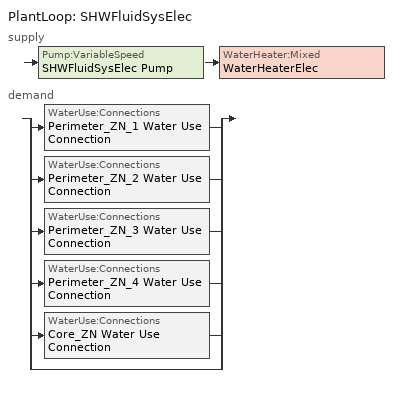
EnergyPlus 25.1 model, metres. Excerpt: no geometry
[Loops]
PlantLoop 'SHWFluidSysElec'
 supply: Pump:VariableSpeed 'SHWFluidSysElec Pump' > WaterHeater:Mixed 'WaterHeaterElec'
 demand: split
  | WaterUse:Connections 'Perimeter_ZN_1 Water Use Connection'
  | WaterUse:Connections 'Perimeter_ZN_2 Water Use Connection'
  | WaterUse:Connections 'Perimeter_ZN_3 Water Use Connection'
  | WaterUse:Connections 'Perimeter_ZN_4 Water Use Connection'
  | WaterUse:Connections 'Core_ZN Water Use Connection'
  | bypass
[SizingPeriod:DesignDay] Day of Month=21; Dry-Bulb Temperature Range Modifier Type=DefaultMultipliers; Humidity Condition Type=Wetbulb; Barometric Pressure {Pa}=101284; Wind Speed {m/s}=2.3; Rain Indicator=No; Snow Indicator=No; Daylight Saving Time Indicator=No; Begin Environment Reset Mode=FullResetAtBeginEnvironment
Name | Month | Day Type | Maximum Dry-Bulb Temperature {C} | Daily Dry-Bulb Temperature Range {deltaC} | Wetbulb or DewPoint at Maximum Dry-Bulb {C} | Wind Direction {deg} | Solar Model Indicator | ASHRAE Clear Sky Optical Depth for Beam Irradiance (taub) | ASHRAE Clear Sky Optical Depth for Diffuse Irradiance (taud) | Sky Clearness
SACRAMENTO EXECUTIVE  October .4% Condns DB=>MCWB | 10 | SummerDesignDay | 33.5 | 14.6 | 18.2 | 220 | ASHRAETau | 0.345 | 2.463
SACRAMENTO EXECUTIVE  September .4% Condns DB=>MCWB | 9 | SummerDesignDay | 37.9 | 16.8 | 19.8 | 220 | ASHRAETau | 0.351 | 2.437
SACRAMENTO EXECUTIVE Ann Htg 99.6% Condns DB | 12 | WinterDesignDay | -0.3 | 0 | -0.3 | 330 | ASHRAEClearSky |  |  | 0
[PlantLoop]
SHWFluidSysElec: Fluid Type=Water; Plant Equipment Operation Scheme=SHWFluidSysElec Operation Schemes; Maximum Loop Temperature {C}=100; Minimum Loop Temperature {C}=0; Maximum Loop Flow Rate {m3/s}=Autosize; Minimum Loop Flow Rate {m3/s}=0; Plant Loop Volume {m3}=Autocalculate; Load Distribution Scheme=Optimal; Plant Loop Demand Calculation Scheme=SingleSetpoint; Common Pipe Simulation=None
[Sizing:Plant]
SHWFluidSysElec: Loop Type=Heating; Design Loop Exit Temperature {C}=57.2222; Loop Design Temperature Difference {deltaC}=44.4444; Sizing Option=NonCoincident; Zone Timesteps in Averaging Window=1; Coincident Sizing Factor Mode=None
[Pump:VariableSpeed]
SHWFluidSysElec Pump: Design Maximum Flow Rate {m3/s}=Autosize; Design Pump Head {Pa}=0; Design Power Consumption {W}=Autosize; Motor Efficiency=0.9; Fraction of Motor Inefficiencies to Fluid Stream=0; Coefficient 1 of the Part Load Performance Curve=0; Coefficient 2 of the Part Load Performance Curve=1; Coefficient 3 of the Part Load Performance Curve=0; Coefficient 4 of the Part Load Performance Curve=0; Design Minimum Flow Rate {m3/s}=0; Pump Control Type=Intermittent; Skin Loss Radiative Fraction=0.5; Design Power Sizing Method=PowerPerFlowPerPressure; Design Electric Power per Unit Flow Rate {W/(m3/s)}=348701.1; Design Shaft Power per Unit Flow Rate per Unit Head {W/((m3/s)-Pa)}=1.28205; Design Minimum Flow Rate Fraction=0
[WaterHeater:Mixed]
WaterHeaterElec: Tank Volume {m3}=0.113562; Setpoint Temperature Schedule=WaterHeaterElec Setpoint Temp; Deadband Temperature Difference {deltaC}=2; Maximum Temperature Limit {C}=82.22; Heater Control Type=Cycle; Heater Maximum Capacity {W}=8741.4; Heater Ignition Minimum Flow Rate {m3/s}=0; Heater Ignition Delay {s}=0; Heater Fuel Type=Electricity; Heater Thermal Efficiency=0.99; Off Cycle Parasitic Fuel Consumption Rate {W}=0; Off Cycle Parasitic Fuel Type=NaturalGas; Off Cycle Parasitic Heat Fraction to Tank=0.8; On Cycle Parasitic Fuel Consumption Rate {W}=0; On Cycle Parasitic Fuel Type=NaturalGas; On Cycle Parasitic Heat Fraction to Tank=0; Ambient Temperature Indicator=Schedule; Ambient Temperature Schedule=WaterHeaterElec Ambient Temperature; Off Cycle Loss Coefficient to Ambient Temperature {W/K}=0.69984; Off Cycle Loss Fraction to Zone=1; On Cycle Loss Coefficient to Ambient Temperature {W/K}=0.69984; On Cycle Loss Fraction to Zone=1; Use Side Effectiveness=1; Source Side Effectiveness=1; Use Side Design Flow Rate {m3/s}=Autosize; Source Side Design Flow Rate {m3/s}=Autosize; Indirect Water Heating Recovery Time {hr}=1.5; Source Side Flow Control Mode=IndirectHeatPrimarySetpoint
[WaterHeater:Sizing]
WaterHeaterElec: Design Mode=PeakDraw; Time Storage Can Meet Peak Draw {hr}=0.538503; Time for Tank Recovery {hr}=0; Nominal Tank Volume for Autosizing Plant Connections {m3}=1
[WaterUse:Connections] Drain Water Heat Exchanger Type=None; Drain Water Heat Exchanger Destination=Plant
Name | Water Use Equipment Name 1
Perimeter_ZN_1 Water Use Connection | Perimeter_ZN_1 Water Use Equipment
Perimeter_ZN_2 Water Use Connection | Perimeter_ZN_2 Water Use Equipment
Perimeter_ZN_3 Water Use Connection | Perimeter_ZN_3 Water Use Equipment
Perimeter_ZN_4 Water Use Connection | Perimeter_ZN_4 Water Use Equipment
Core_ZN Water Use Connection | Core_ZN Water Use Equipment
[WaterUse:Equipment] Flow Rate Fraction Schedule=OfficeServiceHotWater
Name | Peak Flow Rate {m3/s} | Target Temperature Schedule
Perimeter_ZN_1 Water Use Equipment | 1.15565e-06 | Perimeter_ZN_1 Target SHW Temp
Perimeter_ZN_2 Water Use Equipment | 6.85549e-07 | Perimeter_ZN_2 Target SHW Temp
Perimeter_ZN_3 Water Use Equipment | 1.15565e-06 | Perimeter_ZN_3 Target SHW Temp
Perimeter_ZN_4 Water Use Equipment | 6.85549e-07 | Perimeter_ZN_4 Target SHW Temp
Core_ZN Water Use Equipment | 1.52448e-06 | Core_ZN Target SHW Temp
[PlantEquipmentOperationSchemes]
SHWFluidSysElec Operation Schemes: Control Scheme Object Type 1=PlantEquipmentOperation:HeatingLoad; Control Scheme Name 1=SHWFluidSysElec Heating Operation Scheme; Control Scheme Schedule Name 1=Always On Discrete
[PlantEquipmentOperation:HeatingLoad]
SHWFluidSysElec Heating Operation Scheme: Load Range Lower Limit 1 {W}=0; Load Range Upper Limit 1 {W}=1000000000; Range Equipment List Name 1=SHWFluidSysElec Heating Equipment List
[PlantEquipmentList]
SHWFluidSysElec Heating Equipment List: WaterHeater:Mixed, WaterHeaterElec
[SetpointManager:Scheduled]
{21c64c16-5226-4ebb-8fe9-bb72b9f5ad83}: Control Variable=Temperature; Schedule=SHWFluidSysElec Supply Temp Schedule; Setpoint Node or NodeList=SHWFluidSysElec Supply Mixer Outlet Node
[Schedule:Year]
OfficeServiceHotWater: OfficeServiceHotWaterWk, 1, 1, 12, 31
Core_ZN Target SHW Temp: Core_ZN Target SHW Temp Week Rule - Jan1-Dec31, 1, 1, 12, 31
Perimeter_ZN_1 Target SHW Temp: Perimeter_ZN_1 Target SHW Temp Week Rule - Jan1-Dec31, 1, 1, 12, 31
Perimeter_ZN_2 Target SHW Temp: Perimeter_ZN_2 Target SHW Temp Week Rule - Jan1-Dec31, 1, 1, 12, 31
Perimeter_ZN_3 Target SHW Temp: Perimeter_ZN_3 Target SHW Temp Week Rule - Jan1-Dec31, 1, 1, 12, 31
Perimeter_ZN_4 Target SHW Temp: Perimeter_ZN_4 Target SHW Temp Week Rule - Jan1-Dec31, 1, 1, 12, 31
SHWFluidSysElec Supply Temp Schedule: SHWFluidSysElec Supply Temp Schedule Week Rule - Jan1-Dec31, 1, 1, 12, 31
WaterHeaterElec Ambient Temperature: WaterHeaterElec Ambient Temperature Week Rule - Jan1-Dec31, 1, 1, 12, 31
WaterHeaterElec Setpoint Temp: WaterHeaterElec Setpoint Temp Week Rule - Jan1-Dec31, 1, 1, 12, 31
[Schedule:Week:Daily]
OfficeServiceHotWaterWk: OfficeServiceHotWaterSun, OfficeServiceHotWaterWD, OfficeServiceHotWaterWD, OfficeServiceHotWaterWD, OfficeServiceHotWaterWD, OfficeServiceHotWaterWD, OfficeServiceHotWaterSat, OfficeServiceHotWaterSun, OnDay, OffDay, OfficeServiceHotWaterSun, OfficeServiceHotWaterSun
Core_ZN Target SHW Temp Week Rule - Jan1-Dec31: Core_ZN Target SHW Temp Default Day, Core_ZN Target SHW Temp Default Day, Core_ZN Target SHW Temp Default Day, Core_ZN Target SHW Temp Default Day, Core_ZN Target SHW Temp Default Day, Core_ZN Target SHW Temp Default Day, Core_ZN Target SHW Temp Default Day, Core_ZN Target SHW Temp Default Day, Core_ZN Target SHW Temp Default Day, Core_ZN Target SHW Temp Default Day, Core_ZN Target SHW Temp Default Day, Core_ZN Target SHW Temp Default Day
Perimeter_ZN_1 Target SHW Temp Week Rule - Jan1-Dec31: Perimeter_ZN_1 Target SHW Temp Default Day, Perimeter_ZN_1 Target SHW Temp Default Day, Perimeter_ZN_1 Target SHW Temp Default Day, Perimeter_ZN_1 Target SHW Temp Default Day, Perimeter_ZN_1 Target SHW Temp Default Day, Perimeter_ZN_1 Target SHW Temp Default Day, Perimeter_ZN_1 Target SHW Temp Default Day, Perimeter_ZN_1 Target SHW Temp Default Day, Perimeter_ZN_1 Target SHW Temp Default Day, Perimeter_ZN_1 Target SHW Temp Default Day, Perimeter_ZN_1 Target SHW Temp Default Day, Perimeter_ZN_1 Target SHW Temp Default Day
Perimeter_ZN_2 Target SHW Temp Week Rule - Jan1-Dec31: Perimeter_ZN_2 Target SHW Temp Default Day, Perimeter_ZN_2 Target SHW Temp Default Day, Perimeter_ZN_2 Target SHW Temp Default Day, Perimeter_ZN_2 Target SHW Temp Default Day, Perimeter_ZN_2 Target SHW Temp Default Day, Perimeter_ZN_2 Target SHW Temp Default Day, Perimeter_ZN_2 Target SHW Temp Default Day, Perimeter_ZN_2 Target SHW Temp Default Day, Perimeter_ZN_2 Target SHW Temp Default Day, Perimeter_ZN_2 Target SHW Temp Default Day, Perimeter_ZN_2 Target SHW Temp Default Day, Perimeter_ZN_2 Target SHW Temp Default Day
Perimeter_ZN_3 Target SHW Temp Week Rule - Jan1-Dec31: Perimeter_ZN_3 Target SHW Temp Default Day, Perimeter_ZN_3 Target SHW Temp Default Day, Perimeter_ZN_3 Target SHW Temp Default Day, Perimeter_ZN_3 Target SHW Temp Default Day, Perimeter_ZN_3 Target SHW Temp Default Day, Perimeter_ZN_3 Target SHW Temp Default Day, Perimeter_ZN_3 Target SHW Temp Default Day, Perimeter_ZN_3 Target SHW Temp Default Day, Perimeter_ZN_3 Target SHW Temp Default Day, Perimeter_ZN_3 Target SHW Temp Default Day, Perimeter_ZN_3 Target SHW Temp Default Day, Perimeter_ZN_3 Target SHW Temp Default Day
Perimeter_ZN_4 Target SHW Temp Week Rule - Jan1-Dec31: Perimeter_ZN_4 Target SHW Temp Default Day, Perimeter_ZN_4 Target SHW Temp Default Day, Perimeter_ZN_4 Target SHW Temp Default Day, Perimeter_ZN_4 Target SHW Temp Default Day, Perimeter_ZN_4 Target SHW Temp Default Day, Perimeter_ZN_4 Target SHW Temp Default Day, Perimeter_ZN_4 Target SHW Temp Default Day, Perimeter_ZN_4 Target SHW Temp Default Day, Perimeter_ZN_4 Target SHW Temp Default Day, Perimeter_ZN_4 Target SHW Temp Default Day, Perimeter_ZN_4 Target SHW Temp Default Day, Perimeter_ZN_4 Target SHW Temp Default Day
SHWFluidSysElec Supply Temp Schedule Week Rule - Jan1-Dec31: SHWFluidSysElec Supply Temp Schedule Day Schedule, SHWFluidSysElec Supply Temp Schedule Day Schedule, SHWFluidSysElec Supply Temp Schedule Day Schedule, SHWFluidSysElec Supply Temp Schedule Day Schedule, SHWFluidSysElec Supply Temp Schedule Day Schedule, SHWFluidSysElec Supply Temp Schedule Day Schedule, SHWFluidSysElec Supply Temp Schedule Day Schedule, SHWFluidSysElec Supply Temp Schedule Day Schedule, SHWFluidSysElec Supply Temp Schedule Day Schedule, SHWFluidSysElec Supply Temp Schedule Day Schedule, SHWFluidSysElec Supply Temp Schedule Day Schedule, SHWFluidSysElec Supply Temp Schedule Day Schedule
WaterHeaterElec Ambient Temperature Week Rule - Jan1-Dec31: WaterHeaterElec Ambient Temperature Day Schedule, WaterHeaterElec Ambient Temperature Day Schedule, WaterHeaterElec Ambient Temperature Day Schedule, WaterHeaterElec Ambient Temperature Day Schedule, WaterHeaterElec Ambient Temperature Day Schedule, WaterHeaterElec Ambient Temperature Day Schedule, WaterHeaterElec Ambient Temperature Day Schedule, WaterHeaterElec Ambient Temperature Day Schedule, WaterHeaterElec Ambient Temperature Day Schedule, WaterHeaterElec Ambient Temperature Day Schedule, WaterHeaterElec Ambient Temperature Day Schedule, WaterHeaterElec Ambient Temperature Day Schedule
WaterHeaterElec Setpoint Temp Week Rule - Jan1-Dec31: WaterHeaterElec Setpoint Temp Day Schedule, WaterHeaterElec Setpoint Temp Day Schedule, WaterHeaterElec Setpoint Temp Day Schedule, WaterHeaterElec Setpoint Temp Day Schedule, WaterHeaterElec Setpoint Temp Day Schedule, WaterHeaterElec Setpoint Temp Day Schedule, WaterHeaterElec Setpoint Temp Day Schedule, WaterHeaterElec Setpoint Temp Day Schedule, WaterHeaterElec Setpoint Temp Day Schedule, WaterHeaterElec Setpoint Temp Day Schedule, WaterHeaterElec Setpoint Temp Day Schedule, WaterHeaterElec Setpoint Temp Day Schedule
[Schedule:Day:Interval]
OnDay: No, 01:00, 1, 02:00, 1, 03:00, 1, 04:00, 1, 05:00, 1, 06:00, 1, 07:00, 1, 08:00, 1, 09:00, 1, 10:00, 1, 11:00, 1, 12:00, 1, 13:00, 1, 14:00, 1, 15:00, 1, 16:00, 1, 17:00, 1, 18:00, 1, 19:00, 1, 20:00, 1, 21:00, 1, 22:00, 1, 23:00, 1, 24:00, 1
OffDay: No, 01:00, 0, 02:00, 0, 03:00, 0, 04:00, 0, 05:00, 0, 06:00, 0, 07:00, 0, 08:00, 0, 09:00, 0, 10:00, 0, 11:00, 0, 12:00, 0, 13:00, 0, 14:00, 0, 15:00, 0, 16:00, 0, 17:00, 0, 18:00, 0, 19:00, 0, 20:00, 0, 21:00, 0, 22:00, 0, 23:00, 0, 24:00, 0
Core_ZN Target SHW Temp Default Day; Perimeter_ZN_1 Target SHW Temp Default Day; Perimeter_ZN_2 Target SHW Temp Default Day; Perimeter_ZN_3 Target SHW Temp Default Day; Perimeter_ZN_4 Target SHW Temp Default Day; SHWFluidSysElec Supply Temp Schedule Day Schedule; WaterHeaterElec Setpoint Temp Day Schedule: No, 24:00, 57.2222
OfficeServiceHotWaterSat: No, 01:00, 0.05, 02:00, 0.05, 03:00, 0.05, 04:00, 0.05, 05:00, 0.05, 06:00, 0.08, 07:00, 0.07, 08:00, 0.11, 09:00, 0.15, 10:00, 0.21, 11:00, 0.19, 12:00, 0.23, 13:00, 0.2, 14:00, 0.19, 15:00, 0.15, 16:00, 0.12, 17:00, 0.14, 18:00, 0.07, 19:00, 0.07, 20:00, 0.07, 21:00, 0.07, 22:00, 0.09, 23:00, 0.05, 24:00, 0.05
OfficeServiceHotWaterSun: No, 01:00, 0.04, 02:00, 0.04, 03:00, 0.04, 04:00, 0.04, 05:00, 0.04, 06:00, 0.07, 07:00, 0.04, 08:00, 0.04, 09:00, 0.04, 10:00, 0.04, 11:00, 0.04, 12:00, 0.06, 13:00, 0.06, 14:00, 0.09, 15:00, 0.06, 16:00, 0.04, 17:00, 0.04, 18:00, 0.04, 19:00, 0.04, 20:00, 0.04, 21:00, 0.04, 22:00, 0.07, 23:00, 0.04, 24:00, 0.04
OfficeServiceHotWaterWD: No, 01:00, 0.05, 02:00, 0.05, 03:00, 0.05, 04:00, 0.05, 05:00, 0.05, 06:00, 0.08, 07:00, 0.07, 08:00, 0.19, 09:00, 0.35, 10:00, 0.38, 11:00, 0.39, 12:00, 0.47, 13:00, 0.57, 14:00, 0.54, 15:00, 0.34, 16:00, 0.33, 17:00, 0.44, 18:00, 0.26, 19:00, 0.21, 20:00, 0.15, 21:00, 0.17, 22:00, 0.08, 23:00, 0.05, 24:00, 0.05
WaterHeaterElec Ambient Temperature Day Schedule: No, 24:00, 20
[Schedule:Constant]
Always On Discrete: Hourly Value=1
